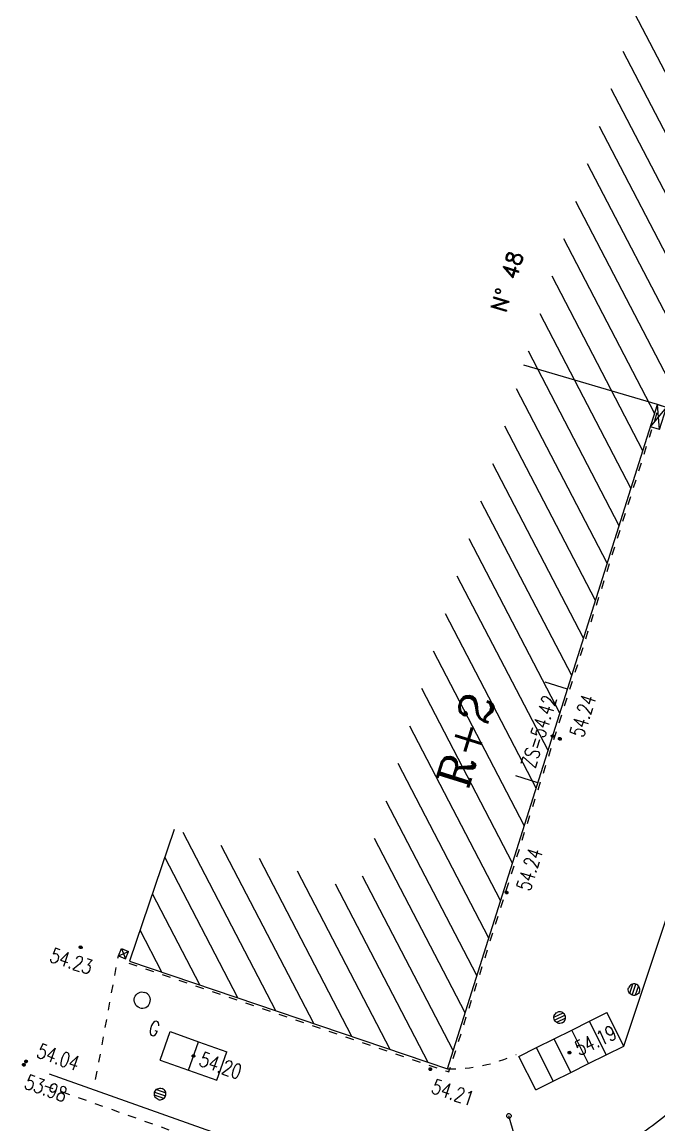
# Model space of a CAD drawing. Extents: x 661843 to 662062, y 6866352 to 6866909.
# Drawn here: x 661971.54 to 661985.29, y 6866781.65 to 6866805.46 of the extents above; entities that cross this region are included whole.
import ezdxf
from ezdxf.enums import TextEntityAlignment as Align

# ---------------------------------------------------------------- set-up
doc = ezdxf.new("R2010")
doc.units = 0
for name, pattern in [('CONTINU', [0]), ('JSI_TCO', [1, 0.5, 0.5]), ('JSI_TIC', [0.2, 0.08, 0.01, -0.1, 0.01])]:
    doc.linetypes.add(name, pattern=pattern)
doc.layers.get('0').update_dxf_attribs({"linetype": 'CONTINUOUS'})
for name, color, linetype in [('ALTI', 140, 'CONTINUOUS'), ('BATI', 6, 'CONTINUOUS'), ('BORDURE', 7, 'CONTINU'), ('HACHURE', 7, 'CONTINUOUS'), ('LIMITE', 7, 'CONTINUOUS'), ('MOB', 6, 'CONTINUOUS'), ('OBJDIVERS', 104, 'CONTINUOUS'), ('OBJEDF', 240, 'CONTINUOUS'), ('OBJGAZ', 30, 'CONTINUOUS'), ('OBJTELECOM', 3, 'CONTINUOUS'), ('SIGNAL', 6, 'CONTINUOUS'), ('TEXTE', 7, 'CONTINUOUS'), ('VOIRIE', 7, 'CONTINUOUS')]:
    doc.layers.add(name, color=color, linetype=linetype)
doc.styles.add('5-2', font='romand.shx', dxfattribs={"height": 0.35})
doc.styles.add('7-2', font='romanc.shx', dxfattribs={"height": 0.7})
doc.styles.get("Standard").update_dxf_attribs({"font": 'romans.shx'})

# ---------------------------------------------------------------- blocks, each defined once
blk = doc.blocks.new('$B_200')
at = {"color": 0, "linetype": 'BYBLOCK', "flags": 128}
for points in [[(0, -0.5, -0.414214), (-0.5, 0, -0.414214), (0, 0.5)], [(0, -0.5, 0.414214), (0.5, 0, 0.414214), (0, 0.5)]]:
    blk.add_lwpolyline(points, format="xyb", dxfattribs=at)
blk = doc.blocks.new('$B_107')
at = {"color": 0, "linetype": 'BYBLOCK', "flags": 128}
for points in [[(-0.5, 0.625), (-0.5, 1)], [(-0.5, 1), (0.375, 1)], [(0.375, 0.625), (0.625, 0.8125), (0.375, 1)], [(-0.5, 0.625), (0.375, 0.625)], [(0, 0.625), (0, 0)]]:
    blk.add_lwpolyline(points, dxfattribs=at)
blk = doc.blocks.new('$B_001')
at = {"color": 0, "linetype": 'BYBLOCK', "flags": 128}
for points in [[(0, 0), (0, 1)], [(0, 1), (1, 1)], [(1, 0), (1, 1)], [(0, 0), (1, 0)]]:
    blk.add_lwpolyline(points, dxfattribs=at)
blk = doc.blocks.new('$B_030')
at = {"color": 0, "linetype": 'BYBLOCK', "flags": 128}
for points in [[(0, 0), (0, 1)], [(0, 1), (1, 1)], [(0, 1), (1, 0)], [(0, 0), (1, 1)], [(1, 0), (1, 1)], [(0, 0), (1, 0)]]:
    blk.add_lwpolyline(points, dxfattribs=at)
blk = doc.blocks.new('$B_202')
at = {"color": 0, "linetype": 'BYBLOCK', "flags": 128}
for points in [[(0, -0.5, -0.4142136), (-0.5, 0, -0.4142136), (0, 0.5)], [(0, -0.5, 0.4142136), (0.5, 0, 0.4142136), (0, 0.5)]]:
    blk.add_lwpolyline(points, format="xyb", dxfattribs=at)
for points in [[(-0.5, 0), (0.5, 0)], [(-0.4297, 0.25), (0.4297, 0.25)], [(0.4297, -0.25), (-0.4297, -0.25)]]:
    blk.add_lwpolyline(points, dxfattribs=at)
blk = doc.blocks.new('$B_170')
at = {"color": 0, "linetype": 'BYBLOCK', "flags": 128}
for points in [[(-0.5, 0), (-0.5, 1)], [(0.5, 0), (0.5, 1)]]:
    blk.add_lwpolyline(points, dxfattribs=at)
blk = doc.blocks.new('$B_210')
at = {"linetype": 'CONTINUOUS'}
blk.add_hatch(color=0, dxfattribs=at).paths.add_polyline_path([(0, -0.5, -1), (0, 0.5, -1)])
at = {"color": 0, "linetype": 'BYBLOCK', "flags": 128}
blk.add_lwpolyline([(0, -0.5, -1), (0, 0.5, -1)], format="xyb", close=True, dxfattribs=at)

msp = doc.modelspace()

# ---------------------------------------------------------------- hatches: boundary and pattern name
at = {"layer": 'HACHURE'}
h = msp.add_hatch(dxfattribs=at)
h.set_pattern_fill('_USER', color=256, scale=0.6, angle=117.4714, style=0, pattern_type=0)
h.set_pattern_definition([(117.47135257, (50261.49716, 6738626.0907), (-0.5323449557, -0.2767830344), [])])
edge = h.paths.add_edge_path()
edge.add_line((661974.825, 6866788.029), (661978.784, 6866786.686))
edge.add_line((661978.784, 6866786.686), (661986.451, 6866810.961))
edge.add_line((661974.825, 6866788.029), (661973.862, 6866785.188))
edge.add_line((661973.862, 6866785.188), (661980.722, 6866782.861))
edge.add_line((661980.722, 6866782.861), (661985.252, 6866797.204))
edge.add_line((661985.252, 6866797.204), (661985.716, 6866797.066))
edge.add_line((661985.716, 6866797.066), (661986.514, 6866799.551))
edge.add_line((661986.514, 6866799.551), (661987.919, 6866799.031))
edge.add_line((661987.919, 6866799.031), (661989.761, 6866804.746))
edge.add_line((661989.761, 6866804.746), (661991.484, 6866804.221))
edge.add_line((661991.484, 6866804.221), (661993.005, 6866808.812))
edge.add_line((661993.005, 6866808.812), (661986.451, 6866810.961))

# ---------------------------------------------------------------- linework, layer by layer
at = {"layer": 'BATI', "elevation": 57.333, "flags": 128}
for points in [[(661974.825, 6866788.029), (661973.862, 6866785.188), (661980.722, 6866782.861), (661985.252, 6866797.204), (661985.716, 6866797.066), (661986.514, 6866799.551), (661987.919, 6866799.031), (661989.761, 6866804.746), (661991.484, 6866804.221), (661993.005, 6866808.812), (661986.451, 6866810.961)], [(661985.252, 6866797.204), (661982.373, 6866798.049)]]:
    msp.add_lwpolyline(points, dxfattribs=at)
at = {"layer": 'BORDURE', "linetype": 'JSI_TCO', "ltscale": 2, "elevation": 57.333, "flags": 128}
msp.add_lwpolyline([(661972.128, 6866782.752), (661979.459, 6866780.149, 0.042442), (661979.817, 6866780.057, 0.032996), (661980.233, 6866780.015, 0.025573), (661980.709, 6866780.022, 0.020019), (661981.243, 6866780.079, 0.024759), (661982.143, 6866780.255, 0.035188), (661983.484, 6866780.69, 0.023857), (661984.058, 6866780.954, 0.022206), (661984.625, 6866781.281, 0.019046), (661985.145, 6866781.642, 0.017464), (661985.659, 6866782.056, 0.017251), (661986.541, 6866782.874, 0.022905), (661987.632, 6866784.063, 0.019367), (661988.173, 6866784.759, 0.021447), (661988.63, 6866785.461, 0.026933), (661989.049, 6866786.263, 0.01122), (661989.481, 6866787.266, 0.008268), (661989.642, 6866787.686, 0.011215), (661989.766, 6866788.052), (661995.958, 6866807.887)], format="xyb", dxfattribs=at)
msp.add_lwpolyline([(661984.526, 6866783.355), (661985.768, 6866787.067), (661988.706, 6866795.885), (661991.554, 6866794.511)], dxfattribs=at)
at = {"layer": 'VOIRIE', "linetype": 'JSI_TIC', "ltscale": 2, "elevation": 57.333, "flags": 128}
for points in [[(661972.037, 6866782.498), (661979.369, 6866779.894, 0.041934), (661979.766, 6866779.792, 0.033389), (661980.223, 6866779.745, 0.025449), (661980.723, 6866779.752, 0.020159), (661981.282, 6866779.812, 0.0246), (661982.208, 6866779.993, 0.035163), (661983.585, 6866780.44, 0.023841), (661984.181, 6866780.714, 0.022244), (661984.77, 6866781.054, 0.019025), (661985.306, 6866781.425, 0.017485), (661985.835, 6866781.852, 0.017279), (661986.731, 6866782.682, 0.022949), (661987.839, 6866783.889, 0.019388), (661988.393, 6866784.604, 0.021411), (661988.863, 6866785.324, 0.026912), (661989.295, 6866786.151, 0.011311), (661989.733, 6866787.17, 0.008283), (661989.897, 6866787.598, 0.011169), (661990.024, 6866787.972), (661996.216, 6866807.806)], [(661980.722, 6866782.861, 0.11552), (661982.204, 6866783.174)]]:
    msp.add_lwpolyline(points, format="xyb", dxfattribs=at)
for points in [[(661973.846, 6866785.141), (661980.706, 6866782.814), (661980.755, 6866782.797), (661980.77, 6866782.846), (661985.282, 6866797.13)], [(661973.131, 6866782.632), (661973.622, 6866785.303)]]:
    msp.add_lwpolyline(points, dxfattribs=at)

# ---------------------------------------------------------------- block references
at = {"layer": 'ALTI', "linetype": 'CONTINUOUS'}
for p, xscale, yscale, rotation in [((661983.148, 6866789.985, 57.333), 0.0600000001211426, 0.0600000001211426, 72.47135291089678), ((661981.998, 6866786.669, 57.333), 0.0600000001211426, 0.0600000001211426, 72.47135291089678), ((661972.807, 6866785.486, 57.333), 0.0599999998157435, 0.0599999998157435, 79.58820092440135), ((661975.243, 6866783.141, 57.333), 0.0600000001196975, 0.0600000001196975, 340.4484647292638), ((661983.355, 6866783.213, 57.333), 0.0599999998309498, 0.0599999998309498, 25.10305468483527), ((661971.581, 6866782.952, 57.333), 0.0600000001196975, 0.0600000001196975, 340.4484647292638), ((661971.628, 6866783.022, 57.333), 0.0600000001196975, 0.0600000001196975, 340.4484647292638), ((661980.353, 6866782.854, 57.333), 0.0599999999578083, 0.0599999999578083, 341.2650957304999)]:
    msp.add_blockref('$B_210', p, dxfattribs=dict(at, xscale=xscale, yscale=yscale, rotation=rotation))
at = {"layer": 'BATI', "linetype": 'CONTINUOUS'}
for name, xscale, yscale, rotation in [('$B_170', 2.117999999838694, 0.5000000000742785, 72.47172721954627), ('$B_210', 0.0600000003233792, 0.0600000003233792, 72.47172731548537)]:
    msp.add_blockref(name, (661982.992, 6866790.046, 57.333), dxfattribs=dict(at, xscale=xscale, yscale=yscale, rotation=rotation))
at = {"layer": 'LIMITE', "linetype": 'CONTINUOUS', "xscale": 0.1686777105092673, "yscale": 0.1687000002453672, "rotation": 337.0741638669776}
msp.add_blockref('$B_030', (661973.622, 6866785.303, 57.333), dxfattribs=at)
at = {"layer": 'MOB', "linetype": 'CONTINUOUS'}
for p, xscale, yscale, rotation in [((661984.749, 6866784.573, 57.333), 0.2499999998389286, 0.2499999998389286, 71.50568519093547), ((661983.145, 6866783.968, 57.333), 0.2500000000331372, 0.2500000000331372, 25.10305507706056), ((661974.522, 6866782.32, 57.333), 0.2499999998812093, 0.2499999998812093, 340.4484652075109)]:
    msp.add_blockref('$B_202', p, dxfattribs=dict(at, xscale=xscale, yscale=yscale, rotation=rotation))
at = {"layer": 'OBJDIVERS', "linetype": 'CONTINUOUS', "yscale": 0.6499999998173706}
for p, xscale, rotation in [((661974.521, 6866783.053, 57.333), 0.6499832690797539, 340.4456569691388), ((661975.134, 6866782.835, 57.333), 0.6499505980297781, 340.4539884672517)]:
    msp.add_blockref('$B_001', p, dxfattribs=dict(at, xscale=xscale, rotation=rotation))
at = {"layer": 'OBJEDF', "linetype": 'CONTINUOUS', "xscale": 0.4999755594062925, "yscale": 0.1999999996568045, "rotation": 72.4684729195245}
msp.add_blockref('$B_030', (661985.298, 6866796.662, 57.333), dxfattribs=at)
at = {"layer": 'OBJGAZ', "linetype": 'CONTINUOUS', "xscale": 0.3499999999846547, "yscale": 0.3499999999846547, "rotation": 341.2650954213334}
msp.add_blockref('$B_200', (661974.137, 6866784.347, 57.333), dxfattribs=at)
at = {"layer": 'OBJTELECOM', "linetype": 'CONTINUOUS', "yscale": 0.8086999998939328}
for p, xscale, rotation in [((661984.146, 6866783.165, 57.333), 0.4244189556786082, 26.53681822026423), ((661983.766, 6866782.976, 57.333), 0.4244189556786082, 26.53681822026423), ((661983.387, 6866782.786, 57.333), 0.4245534713785316, 26.54271033067236), ((661982.627, 6866782.407, 57.333), 0.4244189556786082, 26.53681822026423), ((661983.007, 6866782.596, 57.333), 0.4244189556786082, 26.53681822026423)]:
    msp.add_blockref('$B_001', p, dxfattribs=dict(at, xscale=xscale, rotation=rotation))
at = {"layer": 'SIGNAL', "linetype": 'CONTINUOUS'}
for name, xscale, yscale, rotation in [('$B_107', 1.499999999884281, 1.499999999884281, 196.106003411267), ('$B_200', 0.0999999999136207, 0.0999999999136207, 196.1060032391452)]:
    msp.add_blockref(name, (661982.047, 6866781.847, 57.333), dxfattribs=dict(at, xscale=xscale, yscale=yscale, rotation=rotation))

# ---------------------------------------------------------------- texts
at = {"layer": 'ALTI', "linetype": 'CONTINUOUS', "width": 0.75}
for s, rotation, p in [('54.24', 72.4714, (661983.348, 6866790.089, 57.333)), ('54.24', 72.4714, (661982.199, 6866786.773, 57.333)), ('54.23', 341.8221, (661972.217, 6866785.482, 57.333)), ('53.98', 340.4485, (661971.678, 6866782.748, 57.333)), ('54.21', 341.2651, (661980.453, 6866782.651, 57.333))]:
    msp.add_text(s, height=0.32, rotation=rotation, dxfattribs=at).set_placement(p, align=Align.TOP_LEFT)
for s, rotation, p in [('54.19', 25.1031, (661983.5, 6866783.281, 57.333)), ('54.20', 340.4485, (661975.393, 6866783.088, 57.333))]:
    msp.add_text(s, height=0.32, rotation=rotation, dxfattribs=at).set_placement(p, align=Align.MIDDLE_LEFT)
msp.add_text('54.04', height=0.32, rotation=340.4485, dxfattribs=at).set_placement((661971.833, 6866783.119, 57.333))
at = {"layer": 'BATI', "style": '7-2'}
msp.add_text('R+2', height=0.7, rotation=72.4839, dxfattribs=at).set_placement((661981.147, 6866788.879, 57.333))
at = {"layer": 'BATI', "linetype": 'CONTINUOUS', "width": 0.75}
msp.add_text('ZS=54.42', height=0.32, rotation=72.4717, dxfattribs=at).set_placement((661982.546, 6866790.194, 57.333), align=Align.TOP_CENTER)
at = {"layer": 'OBJGAZ', "linetype": 'CONTINUOUS', "width": 0.75}
msp.add_text('G', height=0.32, rotation=341.2651, dxfattribs=at).set_placement((661974.346, 6866783.922, 57.333), align=Align.TOP_LEFT)
at = {"layer": 'TEXTE', "style": '5-2'}
msp.add_text('N° 48', height=0.35, rotation=72.6889, dxfattribs=at).set_placement((661982.009, 6866799.855, 57.333), align=Align.MIDDLE_CENTER)

doc.saveas('drawing.dxf')
